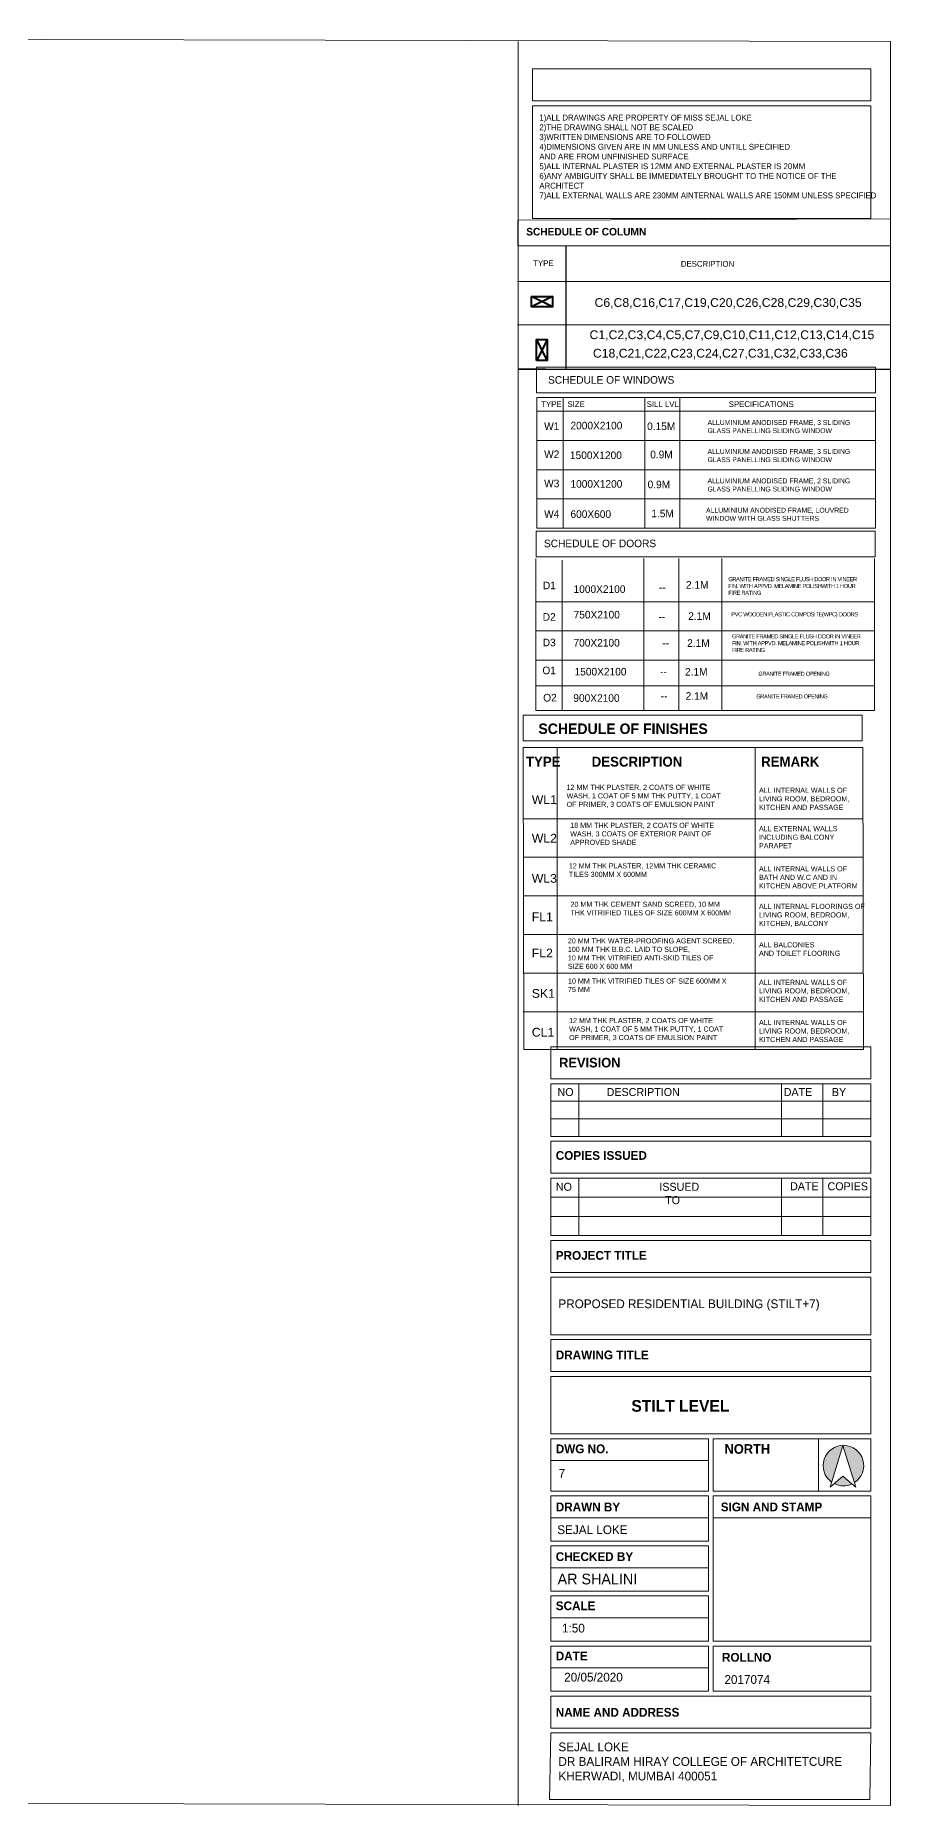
# Model space of a CAD drawing. Header units: millimetres. Extents: x -1932176 to 78768, y -1967 to 1266654.
# Drawn here: x -323373 to -308720, y 471181 to 501521 of the extents above; entities that cross this region are included whole.
import ezdxf

# ---------------------------------------------------------------- set-up
doc = ezdxf.new("R2010")
doc.units = ezdxf.units.MM
doc.layers.add('column', color=7, linetype='Continuous')
for name, color, linetype, lineweight in [('exterior', 255, 'Continuous', 25), ('GH', 7, 'Continuous', 20), ('Layer2', 7, 'Continuous', 5), ('SHEET', 7, 'Continuous', 13)]:
    doc.layers.add(name, color=color, linetype=linetype, lineweight=lineweight)
doc.styles.add('20 scale', font='ARIALN.TTF', dxfattribs={"height": 0.2})
doc.styles.get("Standard").update_dxf_attribs({"font": 'arial.ttf'})

msp = doc.modelspace()

# ---------------------------------------------------------------- hatches: boundary and pattern name
at = {"layer": 'SHEET', "linetype": 'ByBlock', "lineweight": 20, "transparency": 33554687}
h = msp.add_hatch(color=0, dxfattribs=at)
h.dxf.hatch_style = 1
h.paths.add_polyline_path([(-309536.36528, 477352.76647), (-309338.70676, 476717.1919, 3.231701641), (-309731.18803, 476726.31038)])
h.paths.add_polyline_path([(-309536.36528, 476829.27565), (-309688.05114, 476699.83167, 0.2347967333), (-309378.73216, 476694.75647)])

# ---------------------------------------------------------------- linework, layer by layer
at = {"linetype": 'ByBlock', "transparency": 16777216}
msp.add_line((-314284.07782, 497915.71594), (-314284.07782, 495802.99033), dxfattribs=at)
at = {"color": 244, "ltscale": 30, "true_color": 0x991b1e}
msp.add_line((-314629.9819, 495802.99033), (-315099.66222, 495802.99033), dxfattribs=at)
at = {"ltscale": 30}
msp.add_line((-315099.66222, 495802.99033), (-308720.21906, 495802.99033), dxfattribs=at)
at = {"layer": 'column', "linetype": 'ByBlock', "lineweight": 20, "transparency": 16777216}
msp.add_line((-314873.56997, 497046.41206), (-314873.56997, 496866.41206), dxfattribs=at)
at = {"layer": 'column', "color": 0, "linetype": 'ByBlock', "lineweight": 40, "transparency": 16777216}
msp.add_lwpolyline([(-314873.56997, 497046.41206), (-314513.56997, 497046.41206), (-314513.56997, 496866.41206), (-314873.56997, 496866.41206)], close=True, dxfattribs=at)
at = {"layer": 'column', "color": 0, "lineweight": 40, "transparency": 16777216}
msp.add_lwpolyline([(-314784.73823, 495946.23315), (-314784.73823, 496306.23315), (-314604.73823, 496306.23315), (-314604.73823, 495946.23315)], close=True, dxfattribs=at)
at = {"layer": 'GH', "linetype": 'ByBlock', "lineweight": 40, "transparency": 16777216}
for p, q in [((-314512.12075, 497046.41206), (-314872.12075, 496866.41206)), ((-314512.12075, 496866.41206), (-314872.12075, 497046.41206)), ((-314603.28901, 495946.23315), (-314783.28901, 496306.23315)), ((-314603.28901, 496306.23315), (-314783.28901, 495946.23315))]:
    msp.add_line(p, q, dxfattribs=at)
at = {"layer": 'Layer2', "linetype": 'ByBlock', "lineweight": 9, "transparency": 16777216}
for p, q in [((-315113.89608, 497302.99033), (-308720.21906, 497302.99033)), ((-315113.89608, 496557.74547), (-308720.21906, 496557.74547))]:
    msp.add_line(p, q, dxfattribs=at)
msp.add_lwpolyline([(-315107.68726, 497915.71594), (-308720.21906, 497915.71594), (-308720.21906, 498378.48341), (-315107.68726, 498354.70456)], close=True, dxfattribs=at)
at = {"layer": 'SHEET'}
msp.add_line((-315102.13084, 501419.01478), (-315102.13084, 471181.34526), dxfattribs=at)
at = {"layer": 'SHEET', "color": 18, "linetype": 'ByBlock', "lineweight": 9, "true_color": 0x000000}
for p, q in [((-309055.9988, 500397.17065), (-309055.9988, 500945.87619)), ((-309055.9988, 498383.09486), (-309055.9988, 500314.86481)), ((-314857.65122, 498383.09486), (-309055.9988, 498383.09486))]:
    msp.add_line(p, q, dxfattribs=at)
at = {"layer": 'SHEET', "color": 18, "linetype": 'Continuous', "lineweight": 9, "ltscale": 50, "true_color": 0x000000}
msp.add_line((-314857.65122, 500397.17065), (-309370.59578, 500397.17065), dxfattribs=at)
at = {"layer": 'SHEET', "color": 18, "linetype": 'Continuous', "lineweight": 9, "ltscale": 2.5, "true_color": 0x000000}
for p, q in [((-309370.59578, 500314.86481), (-314857.65122, 500314.86481)), ((-309055.9988, 500314.86481), (-314857.65122, 500314.86481)), ((-309055.9988, 484184.09786), (-309055.9988, 483647.94438)), ((-309055.9988, 483635.39231), (-309055.9988, 484184.09786)), ((-314543.05424, 483553.08648), (-309055.9988, 483553.08648)), ((-314543.05424, 483553.08648), (-314543.05424, 482649.57062)), ((-314064.14835, 483553.08648), (-314064.14835, 482649.57062)), ((-310587.48635, 483553.08648), (-310587.48635, 482649.57062)), ((-309883.86573, 483553.08648), (-309883.86573, 482649.57062)), ((-309055.9988, 483553.08648), (-309055.9988, 482649.57062)), ((-314543.05424, 483251.91453), (-309055.9988, 483251.91453)), ((-314543.05424, 482950.74257), (-309055.9988, 482950.74257)), ((-309055.9988, 482649.57062), (-314543.05424, 482649.57062)), ((-309055.9988, 482567.26479), (-309055.9988, 482018.55924)), ((-314543.05424, 480950.43172), (-314543.05424, 481936.25341)), ((-314543.05424, 481936.25341), (-309055.9988, 481936.25341)), ((-314064.14835, 481936.25341), (-314064.14835, 480950.43172)), ((-310587.48635, 481936.25341), (-310587.48635, 480950.43172)), ((-309883.86573, 481936.25341), (-309883.86573, 480950.43172)), ((-309055.9988, 481936.25341), (-309055.9988, 480950.43172)), ((-314543.05424, 481607.64618), (-309055.9988, 481607.64618)), ((-314543.05424, 481279.03895), (-309055.9988, 481279.03895)), ((-309055.9988, 480950.43172), (-314543.05424, 480950.43172)), ((-311840.67944, 476571.26676), (-311840.67944, 477469.84808)), ((-311758.3736, 476571.26676), (-311758.3736, 477469.84808)), ((-309954.58012, 477469.84808), (-309954.58012, 476571.26676)), ((-311840.67944, 475713.83635), (-311840.67944, 476488.96093)), ((-311758.3736, 473998.97552), (-311758.3736, 476488.96093)), ((-311840.67944, 474856.40593), (-311840.67944, 475631.53052)), ((-311840.67944, 473998.97552), (-311840.67944, 474774.1001)), ((-311840.67944, 473141.54511), (-311840.67944, 473916.66969)), ((-311758.3736, 473998.97552), (-309055.9988, 473998.97552)), ((-311758.3736, 473141.54511), (-311758.3736, 473916.66969)), ((-311758.3736, 473916.66969), (-309055.9988, 473916.66969)), ((-311758.3736, 473141.54511), (-309055.9988, 473141.54511))]:
    msp.add_line(p, q, dxfattribs=at)
at = {"layer": 'SHEET', "color": 18, "linetype": 'Continuous', "lineweight": 15, "ltscale": 50, "true_color": 0x000000, "transparency": 16777216}
msp.add_line((-314783.031, 495316.14164), (-308981.37858, 495316.14164), dxfattribs=at)
at = {"layer": 'SHEET', "color": 18, "linetype": 'Continuous', "lineweight": 20, "ltscale": 50, "true_color": 0x000000, "transparency": 16777216}
for p, q in [((-314783.031, 495316.14164), (-314783.031, 493077.73957)), ((-314783.031, 493921.65394), (-314783.031, 493077.73957)), ((-314796.36356, 492553.27759), (-314796.36356, 489950.15876))]:
    msp.add_line(p, q, dxfattribs=at)
at = {"layer": 'SHEET', "color": 18, "linetype": 'ByBlock', "lineweight": 9, "true_color": 0x000000, "transparency": 16777216}
for p, q in [((-314783.031, 495316.14164), (-314733.031, 495316.14164)), ((-314783.031, 495316.14164), (-314783.031, 495116.14164)), ((-314733.031, 495316.14164), (-314633.031, 495316.14164)), ((-314633.031, 495316.14164), (-314333.031, 495316.14164)), ((-314333.031, 495316.14164), (-314333.031, 493077.73957)), ((-312933.031, 495316.14164), (-312933.031, 493077.73957)), ((-312333.031, 495316.14164), (-312333.031, 493077.73957)), ((-314783.031, 495116.14164), (-314783.031, 494916.14164)), ((-314783.031, 495077.73957), (-308981.37858, 495077.73957)), ((-314783.031, 494577.73957), (-308981.37858, 494577.73957)), ((-314783.031, 494077.73957), (-308981.37858, 494077.73957)), ((-314783.031, 493577.73957), (-308981.37858, 493577.73957)), ((-314783.031, 493077.73957), (-308981.37858, 493077.73957)), ((-314347.0798, 492529.17336), (-314347.0798, 489950.15876)), ((-312946.36356, 492553.27759), (-312946.36356, 489950.15876)), ((-312346.36356, 492553.27759), (-312346.36356, 489950.15876)), ((-311613.98138, 492553.27759), (-311613.98138, 489950.15876)), ((-314796.36356, 491814.87553), (-308994.71114, 491814.87553)), ((-314796.36356, 491314.87553), (-308994.71114, 491314.87553)), ((-314796.36356, 490815.24326), (-308994.71114, 490815.24326)), ((-314796.36356, 490375.54307), (-308994.71114, 490375.54307)), ((-314796.36356, 489950.15876), (-308994.71114, 489950.15876))]:
    msp.add_line(p, q, dxfattribs=at)
at = {"layer": 'SHEET', "color": 18, "linetype": 'Continuous', "lineweight": 13, "ltscale": 50, "true_color": 0x000000, "transparency": 16777216}
for p, q in [((-308981.37858, 495316.14164), (-308981.37858, 493077.73957)), ((-308994.71114, 492553.27759), (-308994.71114, 489950.15876))]:
    msp.add_line(p, q, dxfattribs=at)
at = {"layer": 'SHEET', "color": 0, "linetype": 'ByBlock', "lineweight": 20, "transparency": 16777216}
for p, q in [((-314432.68099, 489317.73792), (-314432.68099, 484139.16472)), ((-311039.49015, 489317.73792), (-311039.49015, 484139.16472)), ((-315017.55147, 488095.72204), (-309193.91403, 488095.72204)), ((-315017.55147, 487433.72204), (-309193.91403, 487433.72204)), ((-315017.55147, 486771.72204), (-309193.91403, 486771.72204)), ((-315017.55147, 486109.72204), (-309193.91403, 486109.72204)), ((-315017.55147, 485447.72204), (-309193.91403, 485447.72204)), ((-315017.55147, 484785.72204), (-309193.91403, 484785.72204))]:
    msp.add_line(p, q, dxfattribs=at)
at = {"layer": 'SHEET', "linetype": 'ByBlock', "lineweight": 20}
for p, q in [((-309757.98158, 476640.15522), (-309536.36528, 477352.76647)), ((-309314.74898, 476640.15522), (-309536.36528, 477352.76647)), ((-309757.98158, 476640.15522), (-309536.36528, 476829.27565)), ((-309314.74898, 476640.15522), (-309536.36528, 476829.27565))]:
    msp.add_line(p, q, dxfattribs=at)
at = {"layer": 'SHEET'}
msp.add_lwpolyline([(-352314.31847, 501520.81752), (-308722.68769, 501419.01478), (-308722.68769, 471181.34526), (-352314.31847, 471283.148)], close=True, dxfattribs=at)
at = {"layer": 'SHEET', "color": 18, "linetype": 'Continuous', "lineweight": 9, "ltscale": 2.5, "true_color": 0x000000}
for points in [[(-309055.9988, 500397.17065), (-314857.65122, 500397.17065), (-314857.65122, 500945.87619), (-309055.9988, 500945.87619)], [(-314857.65122, 498383.09486), (-314857.65122, 500314.86481)], [(-309055.9988, 483635.39231), (-314543.05424, 483635.39231), (-314543.05424, 484184.09786), (-309055.9988, 484184.09786)], [(-312663.73775, 482567.26479), (-314543.05424, 482567.26479)], [(-314543.05424, 482018.55924), (-314543.05424, 482567.26479)], [(-309055.9988, 482018.55924), (-314543.05424, 482018.55924), (-314543.05424, 482567.26479), (-309055.9988, 482567.26479)], [(-314543.05424, 480950.43172), (-314543.05424, 481936.25341)], [(-309055.9988, 480868.12589), (-314543.05424, 480868.12589)], [(-314543.05424, 480319.42034), (-314543.05424, 480868.12589)], [(-314543.05424, 479251.29281), (-314543.05424, 480237.11451)], [(-309055.9988, 479168.98698), (-314543.05424, 479168.98698)], [(-314543.05424, 478620.28144), (-314543.05424, 479168.98698)], [(-314543.05424, 477552.15391), (-314543.05424, 478537.97561)], [(-311840.67944, 477095.38027), (-314543.05424, 477095.38027), (-314543.05424, 477469.84808), (-311840.67944, 477469.84808)], [(-311758.3736, 477469.84808), (-309055.9988, 477469.84808)], [(-309055.9988, 477469.84808), (-309055.9988, 476571.26676)], [(-311840.67944, 476571.26676), (-314543.05424, 476571.26676), (-314543.05424, 477095.38027), (-311840.67944, 477095.38027)], [(-311840.67944, 476114.49312), (-314543.05424, 476114.49312), (-314543.05424, 476488.96093), (-311840.67944, 476488.96093)], [(-309055.9988, 476571.26676), (-311758.3736, 476571.26676)], [(-311758.3736, 476488.96093), (-309055.9988, 476488.96093)], [(-309055.9988, 476488.96093), (-309055.9988, 473998.97552)], [(-311840.67944, 475713.83635), (-314543.05424, 475713.83635), (-314543.05424, 476114.49312), (-311840.67944, 476114.49312)], [(-311758.3736, 476114.49312), (-309055.9988, 476114.49312)], [(-311840.67944, 475257.06271), (-314543.05424, 475257.06271), (-314543.05424, 475631.53052), (-311840.67944, 475631.53052)], [(-311840.67944, 474856.40593), (-314543.05424, 474856.40593), (-314543.05424, 475257.06271), (-311840.67944, 475257.06271)], [(-311840.67944, 474399.6323), (-314543.05424, 474399.6323), (-314543.05424, 474774.1001), (-311840.67944, 474774.1001)], [(-311840.67944, 473998.97552), (-314543.05424, 473998.97552), (-314543.05424, 474399.6323), (-311840.67944, 474399.6323)], [(-311840.67944, 473542.20188), (-314543.05424, 473542.20188), (-314543.05424, 473916.66969), (-311840.67944, 473916.66969)], [(-309055.9988, 473916.66969), (-309055.9988, 473141.54511)], [(-311840.67944, 473141.54511), (-314543.05424, 473141.54511), (-314543.05424, 473542.20188), (-311840.67944, 473542.20188)], [(-309055.9988, 473059.23928), (-314543.05424, 473059.23928)]]:
    msp.add_lwpolyline(points, dxfattribs=at)
at = {"layer": 'SHEET', "color": 18, "linetype": 'ByBlock', "lineweight": 9, "true_color": 0x000000, "transparency": 16777216}
for points in [[(-314785.19291, 495393.78812), (-308977.31967, 495393.78812), (-308977.31967, 495832.77674), (-314785.19291, 495832.77674)], [(-314793.88489, 492585.30856), (-308986.01166, 492585.30856), (-308986.01166, 493024.29718), (-314793.88489, 493024.29718)], [(-315015.97222, 489429.40301), (-309208.09899, 489429.40301), (-309208.09899, 489868.39163), (-315015.97222, 489868.39163)]]:
    msp.add_lwpolyline(points, close=True, dxfattribs=at)
at = {"layer": 'SHEET', "color": 0, "linetype": 'ByBlock', "lineweight": 20, "transparency": 16777216}
msp.add_lwpolyline([(-315017.55147, 489317.73792), (-309193.91403, 489317.73792), (-309182.56934, 484139.16472), (-315006.20678, 484139.16472)], close=True, dxfattribs=at)
at = {"layer": 'SHEET', "color": 18, "linetype": 'Continuous', "lineweight": 9, "ltscale": 2.5, "true_color": 0x000000}
for points in [[(-314543.05424, 480868.12589), (-309055.9988, 480868.12589), (-309055.9988, 480319.42034), (-314543.05424, 480319.42034)], [(-314543.05424, 480237.11451), (-309055.9988, 480237.11451), (-309055.9988, 479251.29281), (-314543.05424, 479251.29281)], [(-314543.05424, 479168.98698), (-309055.9988, 479168.98698), (-309055.9988, 478620.28144), (-314543.05424, 478620.28144)], [(-314543.05424, 478537.97561), (-309055.9988, 478537.97561), (-309055.9988, 477552.15391), (-314543.05424, 477552.15391)], [(-314543.05424, 473059.23928), (-309055.9988, 473059.23928), (-309055.9988, 472510.53373), (-314543.05424, 472510.53373)], [(-314543.05424, 472428.2279), (-309055.9988, 472428.2279), (-309077.33129, 471283.35241), (-314564.38673, 471283.35241)]]:
    msp.add_lwpolyline(points, close=True, dxfattribs=at)
at = {"layer": 'SHEET', "linetype": 'ByBlock', "lineweight": 20}
for start, end in [(303.056834927, 234.281348043), (242.632966002, 295.487021519)]:
    msp.add_arc((-309528.28573, 477008.48492), 347.55116, start, end, dxfattribs=at)

# ---------------------------------------------------------------- texts
at = {"transparency": 16777216, "insert": (-314963.65562, 498221.80683), "char_height": 130, "attachment_point": 1}
msp.add_mtext_dynamic_manual_height_columns('{\\fCentury Gothic|b1|i0|c0|p34;SCHEDULE OF COLUMN}', width=3849.7581024, gutter_width=1065.26846, heights=[0], dxfattribs=at)
at = {"layer": 'exterior', "linetype": 'ByBlock', "lineweight": 20, "transparency": 16777216}
for s, p in [('C6,C8,C16,C17,C19,C20,C26,C28,C29,C30,C35', (-313792.71595, 496867.01759)), ('C1,C2,C3,C4,C5,C7,C9,C10,C11,C12,C13,C14,C15', (-313878.22866, 496314.95478)), ('C18,C21,C22,C23,C24,C27,C31,C32,C33,C36', (-313821.20557, 495998.83304))]:
    msp.add_text(s, height=150, dxfattribs=at).set_placement(p)
at = {"layer": 'Layer2', "linetype": 'ByBlock', "lineweight": 9, "transparency": 16777216, "char_height": 100, "attachment_point": 1}
for s, insert in [('{\\fCentury Gothic|b0|i0|c0|p34;TYPE}', (-314844.40532, 497666.4015)), ('{\\fCentury Gothic|b0|i0|c0|p34;DESCRIPTION}', (-312313.88729, 497655.60718))]:
    msp.add_mtext(s, dxfattribs=dict(at, insert=insert))
at = {"layer": 'SHEET', "color": 18, "linetype": 'ByBlock', "lineweight": 9, "true_color": 0x000000, "insert": (-314738.14656, 500162.2601), "char_height": 100, "attachment_point": 1}
msp.add_mtext_dynamic_manual_height_columns('{\\fCentury Gothic|b0|i0|c0|p34;1)ALL DRAWINGS ARE PROPERTY OF MISS SEJAL LOKE\\P2)THE DRAWING SHALL NOT BE SCALED \\P3)WRITTEN DIMENSIONS ARE TO FOLLOWED \\P4)DIMENSIONS GIVEN ARE IN MM UNLESS AND UNTILL SPECIFIED \\PAND ARE FROM UNFINISHED SURFACE \\P5)ALL INTERNAL PLASTER IS 12MM AND EXTERNAL PLASTER IS 20MM\\P6)ANY AMBIGUITY SHALL BE IMMEDIATELY BROUGHT TO THE NOTICE OF THE ARCHITECT \\P7)ALL EXTERNAL WALLS ARE 230MM AINTERNAL WALLS ARE 150MM UNLESS SPECIFIED}', width=5543.582225, gutter_width=57.3737, heights=[0], dxfattribs=at)
at = {"layer": 'SHEET', "transparency": 16777216, "attachment_point": 1}
for s, insert, char_height in [('{\\fCentury Gothic|b0|i0|c0|p34;SCHEDULE OF WINDOWS}', (-314589.08193, 495681.72534), 130), ('{\\fCentury Gothic|b0|i0|c0|p34;SCHEDULE OF DOORS}', (-314659.4671, 492878.83651), 130), ('{\\fCentury Gothic|b1|i0|c0|p34;SCHEDULE OF FINISHES}', (-314754.95093, 489727.60891), 180)]:
    msp.add_mtext_dynamic_manual_height_columns(s, width=3849.7581024, gutter_width=1065.26846, heights=[0], dxfattribs=dict(at, insert=insert, char_height=char_height))
at = {"layer": 'SHEET', "color": 18, "linetype": 'ByBlock', "lineweight": 9, "true_color": 0x000000, "transparency": 16777216, "char_height": 100, "attachment_point": 1}
for s, insert in [('{\\fCentury Gothic|b0|i0|c0|p34;TYPE}', (-314706.33242, 495251.44788)), ('{\\fCentury Gothic|b0|i0|c0|p34;SIZE}', (-314256.96262, 495251.44788)), ('{\\fCentury Gothic|b0|i0|c0|p34;SILL LVL}', (-312899.18226, 495251.44788)), ('{\\fCentury Gothic|b0|i0|c0|p34;SPECIFICATIONS}', (-311493.6836, 495251.44788))]:
    msp.add_mtext(s, dxfattribs=dict(at, insert=insert))
at = {"layer": 'SHEET', "color": 18, "linetype": 'ByBlock', "lineweight": 9, "true_color": 0x000000, "transparency": 16777216, "char_height": 130, "attachment_point": 1}
for s, width, insert in [('{\\fCentury Gothic|b0|i0|c0|p34;W1}', 741.9718666, (-314656.57302, 494886.55552)), ('{\\fCentury Gothic|b0|i0|c0|p34;2000X2100}', 933.8661191, (-314205.15478, 494898.61777)), ('{\\fCentury Gothic|b0|i0|c0|p34;0.15M}', 741.9718666, (-312891.97983, 494886.55552)), ('{\\fCentury Gothic|b0|i0|c0|p34;W2}', 741.9718666, (-314656.57302, 494407.09814)), ('{\\fCentury Gothic|b0|i0|c0|p34;1500X1200}', 998.7676604, (-314214.37886, 494389.88671)), ('{\\fCentury Gothic|b0|i0|c0|p34;0.9M}', 741.9718666, (-312838.84219, 494402.92789)), ('{\\fCentury Gothic|b0|i0|c0|p34;W3}', 741.9718666, (-314656.57302, 493907.10928)), ('{\\fCentury Gothic|b0|i0|c0|p34;1000X1200}', 880.6418958, (-314205.15478, 493899.45137)), ('{\\fCentury Gothic|b0|i0|c0|p34;0.9M}', 741.9718666, (-312883.38146, 493889.63672)), ('{\\fCentury Gothic|b0|i0|c0|p34;W4}', 741.9718666, (-314656.57302, 493382.04384)), ('{\\fCentury Gothic|b0|i0|c0|p34;600X600}', 741.9718666, (-314205.15478, 493381.36498)), ('{\\fCentury Gothic|b0|i0|c0|p34;1.5M}', 741.9718666, (-312820.40178, 493391.92535)), ('{\\fCentury Gothic|b0|i0|c0|p34;D1}', 741.9718666, (-314677.18867, 492158.20824)), ('{\\fCentury Gothic|b0|i0|c0|p34;2.1M}', 741.9718666, (-312226.30132, 492168.56194)), ('{\\fCentury Gothic|b0|i0|c0|p34;1000X2100}', 741.9718666, (-314152.33267, 492095.30855)), ('{\\fCentury Gothic|b0|i0|c0|p34;--}', 741.9718666, (-312689.37846, 492125.69452)), ('{\\fCentury Gothic|b0|i0|c0|p34;D2}', 741.9718666, (-314680.81769, 491618.97475)), ('{\\fCentury Gothic|b0|i0|c0|p34;750X2100}', 741.9718666, (-314151.56192, 491657.62732)), ('{\\fCentury Gothic|b0|i0|c0|p34;--}', 741.9718666, (-312697.23894, 491623.69147)), ('{\\fCentury Gothic|b0|i0|c0|p34;2.1M}', 741.9718666, (-312187.05815, 491634.13811)), ('{\\fCentury Gothic|b0|i0|c0|p34;D3}', 741.9718666, (-314680.45245, 491180.59436)), ('{\\fCentury Gothic|b0|i0|c0|p34;700X2100}', 741.9718666, (-314153.52939, 491176.44612)), ('{\\fCentury Gothic|b0|i0|c0|p34;--}', 741.9718666, (-312632.281, 491171.41053)), ('{\\fCentury Gothic|b0|i0|c0|p34;2.1M}', 741.9718666, (-312205.59106, 491171.41053)), ('{\\fCentury Gothic|b0|i0|c0|p34;O1}', 741.9718666, (-314686.31173, 490702.95945)), ('{\\fCentury Gothic|b0|i0|c0|p34;1500X2100}', 741.9718666, (-314134.89472, 490680.82157)), ('{\\fCentury Gothic|b0|i0|c0|p34;--}', 741.9718666, (-312669.50044, 490679.04085)), ('{\\fCentury Gothic|b0|i0|c0|p34;2.1M}', 741.9718666, (-312242.81051, 490679.04085)), ('{\\fCentury Gothic|b0|i0|c0|p34;O2}', 741.9718666, (-314672.11425, 490234.94292)), ('{\\fCentury Gothic|b0|i0|c0|p34;900X2100}', 741.9718666, (-314156.10157, 490228.8945)), ('{\\fCentury Gothic|b0|i0|c0|p34;--}', 741.9718666, (-312659.18842, 490263.67269)), ('{\\fCentury Gothic|b0|i0|c0|p34;2.1M}', 741.9718666, (-312232.49849, 490263.67269))]:
    msp.add_mtext_dynamic_manual_height_columns(s, width=width, gutter_width=57.3737, heights=[0], dxfattribs=dict(at, insert=insert))
at = {"layer": 'SHEET', "color": 18, "lineweight": 5, "true_color": 0x000000, "transparency": 16777216, "char_height": 84, "width": 2690.214323, "attachment_point": 1}
for s, insert in [('ALLUMINIUM ANODISED FRAME, 3 SLIDING GLASS PANELLING SLIDING WINDOW', (-311856.27421, 494928.34802)), ('ALLUMINIUM ANODISED FRAME, 3 SLIDING GLASS PANELLING SLIDING WINDOW', (-311856.27421, 494431.43378)), ('ALLUMINIUM ANODISED FRAME, 2 SLIDING GLASS PANELLING SLIDING WINDOW', (-311856.27421, 493927.78682)), ('ALLUMINIUM ANODISED FRAME, LOUVRED WINDOW WITH GLASS SHUTTERS', (-311882.20479, 493425.23441))]:
    msp.add_mtext(s, dxfattribs=dict(at, insert=insert))
at = {"layer": 'SHEET', "color": 18, "true_color": 0x000000, "transparency": 16777216, "char_height": 70, "attachment_point": 1}
for s, insert, width in [('{\\T0.9;GRANITE FRAMED SINGLE FLUSH DOOR IN VINEER FIN. WITH APPVD. MELAMINE POLISHWITH 1 HOUR  FIRE RATING}', (-311500.88553, 492235.85821), 2327.7036479), ('{\\T0.9;PVC WOODEN PLASTIC COMPOSITE(WPC) DOORS}', (-311450.3279, 491633.94915), 2327.7036479), ('{\\T0.9;GRANITE FRAMED SINGLE FLUSH DOOR IN VINEER FIN. WITH APPVD. MELAMINE POLISHWITH 1 HOUR  FIRE RATING}', (-311436.62478, 491256.64914), 2327.7036479), ('{\\T0.9;GRANITE FRAMED OPENING\\P }', (-310985.43235, 490614.87068), 3691.8785176), ('{\\T0.9;GRANITE FRAMED OPENING\\P }', (-311020.71235, 490227.1631), 3691.8785176)]:
    msp.add_mtext(s, dxfattribs=dict(at, insert=insert, width=width))
at = {"layer": 'SHEET', "color": 0, "linetype": 'ByBlock', "lineweight": 20, "transparency": 16777216, "attachment_point": 1}
for s, width, heights, insert, char_height in [('{\\fCentury Gothic|b1|i0|c0|p34;TYPE}', 1212.7696396, [0], (-314969.11446, 489158.4025), 170), ('{\\fCentury Gothic|b1|i0|c0|p34;DESCRIPTION}', 1212.7696396, [0], (-313842.1792, 489158.4025), 170), ('{\\fCentury Gothic|b1|i0|c0|p34;REMARK}', 1212.7696396, [0], (-310938.82336, 489158.4025), 170), ('WL1', 989.9126675, [0], (-314867.67437, 488497.53883), 150), ('{\\H0.58333x;12 MM THK PLASTER, 2 COATS OF WHITE\\PWASH, 1 COAT OF 5 MM THK PUTTY, 1 }{\\H0.58333x;COAT\\POF PRIMER, 3 COATS OF EMULSION PAINT }', 2701.0079933, [476.17587], (-314271.85208, 488677.38133), 150), ('{\\H0.58333x;ALL INTERNAL WALLS OF\\PLIVING ROOM, BEDROOM,\\PKITCHEN AND PASSAGE}', 2701.0079933, [1133.82064], (-310974.8192, 488626.832), 150), ('{\\H0.58333x;18 MM THK PLASTER, 2 COATS OF WHITE\\PWASH, 3 COATS OF EXTERIOR PAINT OF\\PAPPROVED SHADE}', 2701.0079933, [1133.82064], (-314209.09965, 488025.91351), 150), ('{\\H0.58333x;ALL EXTERNAL WALLS\\PINCLUDING BALCONY\\PPARAPET}', 2701.0079933, [1133.82064], (-310974.8192, 487968.51622), 150), ('WL2', 989.9126675, [0], (-314867.67437, 487836.58591), 150), ('{\\H0.58333x;12 MM THK PLASTER, 12MM THK CERAMIC\\PTILES 300MM X 600MM}', 2701.0079933, [1133.82064], (-314233.11743, 487331.71368), 150), ('{\\H0.58333x;ALL INTERNAL WALLS OF\\PBATH AND W.C AND IN\\PKITCHEN ABOVE PLATFORM}', 2701.0079933, [1133.82064], (-310974.8192, 487280.2737), 150), ('WL3', 989.9126675, [0], (-314867.67437, 487147.61529), 150), ('{\\H0.58333x;20 MM THK CEMENT SAND SCREED, 10 MM\\PTHK VITRIFIED TILES OF SIZE 600MM X 600MM}', 2701.0079933, [1133.82064], (-314204.56849, 486672.92592), 150), ('FL1', 989.9126675, [0], (-314867.67437, 486488.99249), 150), ('{\\H0.58333x;ALL INTERNAL FLOORINGS OF\\PLIVING ROOM, BEDROOM,\\PKITCHEN, BALCONY}', 2701.0079933, [1133.82064], (-310974.8192, 486636.99393), 150), ('{\\H0.58333x;20 MM THK WATER-PROOFING AGENT SCREED,  \\P100 MM THK B.B.C. LAID TO SLOPE,\\P10 MM THK VITRIFIED ANTI-SKID TILES OF\\PSIZE 600 X 600 MM}', 3132.7429923, [1133.82064], (-314249.85942, 486046.4973), 150), ('FL2', 989.9126675, [0], (-314867.67437, 485868.51586), 150), ('{\\H0.58333x;ALL BALCONIES\\PAND TOILET FLOORING}', 2701.0079933, [1133.82064], (-310974.8192, 485978.67815), 150), ('SK1', 989.9126675, [0], (-314867.67437, 485176.13463), 150), ('{\\H0.58333x;10 MM THK VITRIFIED TILES OF SIZE 600MM X\\P75 MM}', 2701.0079933, [1133.82064], (-314247.52997, 485357.83486), 150), ('{\\H0.58333x;ALL INTERNAL WALLS OF\\PLIVING ROOM, BEDROOM,\\PKITCHEN AND PASSAGE}', 2701.0079933, [1133.82064], (-310974.8192, 485335.32575), 150), ('{\\H0.58333x;12 MM THK PLASTER, 2 COATS OF WHITE\\PWASH, 1 COAT OF 5 MM THK PUTTY, 1 }{\\H0.58333x;COAT\\POF PRIMER, 3 COATS OF EMULSION PAINT }', 2701.0079933, [476.17587], (-314228.39089, 484680.69475), 150), ('{\\H0.58333x;ALL INTERNAL WALLS OF\\PLIVING ROOM, BEDROOM,\\PKITCHEN AND PASSAGE}', 2701.0079933, [1133.82064], (-310974.8192, 484647.08322), 150), ('CL1', 989.9126675, [0], (-314867.67437, 484511.41408), 150)]:
    msp.add_mtext_dynamic_manual_height_columns(s, width=width, gutter_width=850, heights=heights, dxfattribs=dict(at, insert=insert, char_height=char_height))
at = {"layer": 'SHEET', "color": 18, "linetype": 'Continuous', "lineweight": 9, "ltscale": 50, "true_color": 0x000000, "attachment_point": 1, "style": '20 scale'}
for s, width, heights, insert, char_height in [('{\\fCentury Gothic|b1|i0|c0|p34;REVISION  }', 66.4831048, [6.59764], (-314399.9939, 483997.40874), 164.6116632), ('\\pi-135.47;{\\fCentury Gothic|b0|i0|c0|p34;NO}', 8.7279214, [4.14976], (-314291.7383, 483479.61389), 137.176386), ('\\pi-565.24;{\\fCentury Gothic|b0|i0|c0|p34;DESCRIPTION}', 34.9161875, [4.14976], (-313020.29802, 483479.61389), 137.176386), ('\\pi-215.3;{\\fCentury Gothic|b0|i0|c0|p34;DATE}', 12.8232824, [4.14976], (-310336.17041, 483479.61389), 137.176386), ('\\pi-93.109;{\\fCentury Gothic|b0|i0|c0|p34;BY}', 13.5326087, [4.14976], (-309632.5498, 483479.61389), 137.176386), ('\\pi-135.47;{\\fCentury Gothic|b0|i0|c0|p34;NO}', 8.7279214, [4.14976], (-314320.14534, 481855.7395), 137.176386), ('\\pi-215.3;{\\fCentury Gothic|b0|i0|c0|p34;DATE}', 12.8232824, [4.14976], (-310227.60054, 481864.56401), 137.176386), ('\\pi-319.39;{\\fCentury Gothic|b0|i0|c0|p34;COPIES}', 13.5326087, [4.14976], (-309480.97861, 481864.56401), 137.176386), ('{\\fCentury Gothic|b1|i0|c0|p34;NORTH}', 30.7331048, [4.78312], (-311565.74751, 477376.11138), 164.6116632), ('{\\fCentury Gothic|b0|i0|c0|p34;7}', 689.9624133, [4.78312], (-314407.15719, 476951.53461), 150), ('{\\fCentury Gothic|b0|i0|c0|p34;SEJAL LOKE}', 2212.0658659, [4.78312], (-314431.04158, 475984.69674), 150), ('{\\fCentury Gothic|b0|i0|c0|p34;AR SHALINI }', 2212.0658659, [4.78312], (-314425.49714, 475156.30067), 183.4829289), ('{\\fCentury Gothic|b0|i0|c0|p34;1:50}', 30.7331048, [4.78312], (-314350.08025, 474298.31656), 150), ('{\\fCentury Gothic|b0|i0|c0|p34;20/05/2020}', 1240.2372357, [4.78312], (-314312.55615, 473457.79446), 150), ('{\\fCentury Gothic|b0|i0|c0|p34;2017074}', 689.9624133, [4.78312], (-311567.28826, 473417.14973), 150)]:
    msp.add_mtext_dynamic_manual_height_columns(s, width=width, gutter_width=1125, heights=heights, dxfattribs=dict(at, insert=insert, char_height=char_height))
at = {"layer": 'SHEET', "linetype": 'ByBlock', "lineweight": 20, "attachment_point": 1}
for s, width, insert, char_height in [('{\\fCentury Gothic|b1|i0|c0|p34;COPIES ISSUED}', 2437.1509055, (-314456.90823, 482399.10587), 150), ('{\\fCentury Gothic|b1|i0|c0|p34;PROJECT TITLE}', 2437.1509055, (-314456.90823, 480685.77129), 150), ('{\\fCentury Gothic|b0|i0|c0|p34;PROPOSED RESIDENTIAL BUILDING (STILT+7)}', 4907.5748606, (-314411.41792, 479856.9559), 150), ('{\\fCentury Gothic|b1|i0|c0|p34;DRAWING TITLE}', 2437.1509055, (-314456.90823, 478980.747), 150), ('{\\fCentury Gothic|b1|i0|c0|p34;STILT LEVEL }', 4907.5748606, (-313161.59338, 478132.29715), 200), ('{\\fCentury Gothic|b1|i0|c0|p34;DWG NO.}', 2437.1509055, (-314456.90823, 477370.82686), 150), ('{\\fCentury Gothic|b1|i0|c0|p34;DRAWN BY}', 2437.1509055, (-314456.90823, 476375.10856), 150), ('{\\fCentury Gothic|b1|i0|c0|p34;SIGN AND STAMP}', 2437.1509055, (-311629.69467, 476375.10856), 150), ('{\\fCentury Gothic|b1|i0|c0|p34;CHECKED BY}', 2437.1509055, (-314456.90823, 475523.17634), 150), ('{\\fCentury Gothic|b1|i0|c0|p34;SCALE}', 2437.1509055, (-314456.90823, 474680.66568), 150), ('{\\fCentury Gothic|b1|i0|c0|p34;DATE}', 2437.1509055, (-314456.90823, 473821.75441), 150), ('{\\fCentury Gothic|b1|i0|c0|p34;ROLLNO}', 2437.1509055, (-311608.59028, 473797.382), 150), ('{\\fCentury Gothic|b1|i0|c0|p34;NAME AND ADDRESS}', 2437.1509055, (-314456.90823, 472855.40353), 150), ('{\\fCentury Gothic|b0|i0|c0|p34;SEJAL LOKE\\PDR BALIRAM HIRAY COLLEGE OF ARCHITETCURE \\PKHERWADI, MUMBAI 400051}', 4907.5748606, (-314411.41792, 472262.44451), 150)]:
    msp.add_mtext_dynamic_manual_height_columns(s, width=width, gutter_width=57.3737, heights=[0], dxfattribs=dict(at, insert=insert, char_height=char_height))
at = {"layer": 'SHEET', "color": 18, "linetype": 'Continuous', "lineweight": 9, "ltscale": 50, "true_color": 0x000000}
note = msp.add_mtext_dynamic_manual_height_columns('\\pi-271.72;{\\fCentury Gothic|b0|i0|c0|p34;ISSUED }', width=34.9161875, gutter_width=430.8795, heights=[4.14976, 0], dxfattribs=dict(at, insert=(-313048.70505, 481855.7395), char_height=137.176386, attachment_point=1, style='20 scale'))
for column, words in zip(note.columns.linked_columns, ['\\pi-99.249;{\\fCentury Gothic|b0|i0|c0|p34;TO}']):
    column.text = words

doc.saveas('drawing.dxf')
